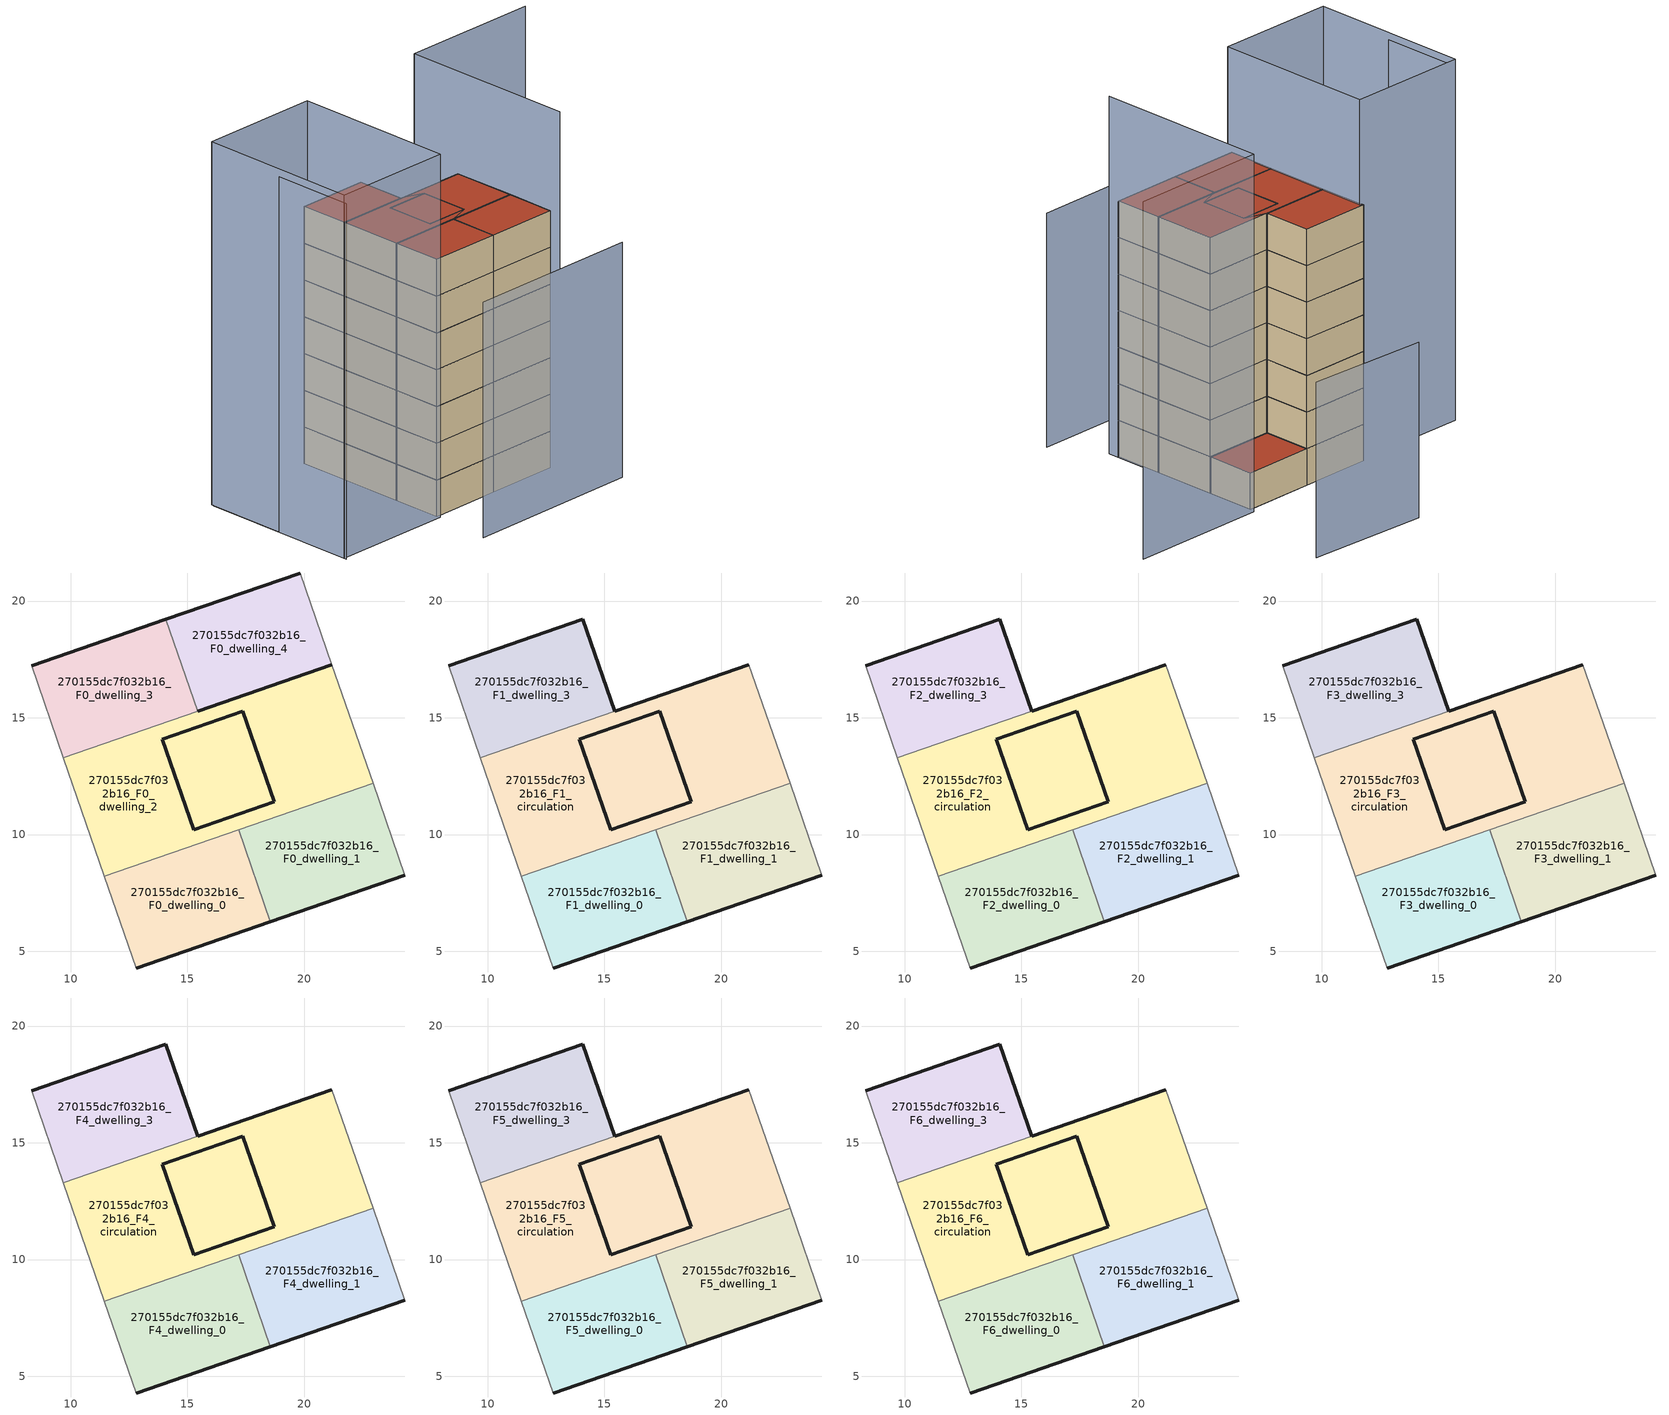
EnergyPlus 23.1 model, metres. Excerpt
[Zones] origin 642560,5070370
270155dc7f032b16_F0_dwelling_0
 floor ground (EU_floor_Construction): 18.56,6.28 17.2,10.2 11.45,8.21 12.81,4.29 z0
 wall outside (EU_wall_Construction): 18.56,6.28 12.81,4.29 z0:3
 wall adiabatic (EU_wall_Construction): 12.81,4.29 11.45,8.21 z0:3
 wall to 270155dc7f032b16_F0_dwelling_1 (EU_wall_Construction): 17.2,10.2 18.56,6.28 z0:3
 wall to 270155dc7f032b16_F0_dwelling_2 (EU_wall_Construction): 11.45,8.21 17.2,10.2 z0:3
270155dc7f032b16_F0_dwelling_1
 floor ground (EU_floor_Construction): 24.31,8.26 22.95,12.19 17.2,10.2 18.56,6.28 z0
 wall outside (EU_wall_Construction): 24.31,8.26 18.56,6.28 z0:3
 wall adiabatic (EU_wall_Construction): 22.95,12.19 24.31,8.26 z0:3
 wall to 270155dc7f032b16_F0_dwelling_2 (EU_wall_Construction): 17.2,10.2 22.95,12.19 z0:3
270155dc7f032b16_F0_dwelling_2
 floor ground (EU_floor_Construction): 22.95,12.19 21.19,17.28 15.44,15.29 17.37,15.28 18.71,11.4 17.2,10.2 z0; 18.71,11.4 17.37,15.28 13.92,14.09 15.26,10.21 z0; 17.2,10.2 18.71,11.4 15.26,10.21 13.92,14.09 17.37,15.28 15.44,15.29 9.69,13.3 11.45,8.21 z0
 wall outside (EU_wall_Construction): 15.44,15.29 21.19,17.28 z0:3
 wall adiabatic (EU_wall_Construction): 21.19,17.28 22.95,12.19 / 11.45,8.21 9.69,13.3 z0:3
 wall to 270155dc7f032b16_F0_dwelling_3 (EU_wall_Construction): 9.69,13.3 15.44,15.29 z0:3
270155dc7f032b16_F0_dwelling_3
 floor ground (EU_floor_Construction): 15.44,15.29 14.08,19.21 8.33,17.22 9.69,13.3 z0
 wall outside (EU_wall_Construction): 8.33,17.22 14.08,19.21 z0:3
 wall adiabatic (EU_wall_Construction): 9.69,13.3 8.33,17.22 z0:3
 wall to 270155dc7f032b16_F0_dwelling_4 (EU_wall_Construction): 14.08,19.21 15.44,15.29 z0:3
270155dc7f032b16_F0_dwelling_4
 floor ground (EU_floor_Construction): 21.19,17.28 19.83,21.2 14.08,19.21 15.44,15.29 z0
 wall outside (EU_wall_Construction): 14.08,19.21 19.83,21.2 / 21.19,17.28 15.44,15.29 z0:3
 wall adiabatic (EU_wall_Construction): 19.83,21.2 21.19,17.28 z0:3
 roof outside (EU_roof_Construction): 19.83,21.2 21.19,17.28 15.44,15.29 14.08,19.21 z3
270155dc7f032b16_F0_circulation
 floor ground (EU_floor_Construction): 22.95,12.19 21.19,17.28 15.44,15.29 17.37,15.28 18.71,11.4 17.2,10.2 z0; 18.71,11.4 17.37,15.28 13.92,14.09 15.26,10.21 z0; 17.2,10.2 18.71,11.4 15.26,10.21 13.92,14.09 17.37,15.28 15.44,15.29 9.69,13.3 11.45,8.21 z0
 wall outside (EU_wall_Construction): 18.71,11.4 15.27,10.21 13.92,14.09 17.37,15.28 18.71,11.4 z0:3
270155dc7f032b16_F1_dwelling_0
 floor to 270155dc7f032b16_F0_dwelling_0 (EU_floor_Construction): 18.56,6.28 17.2,10.2 11.45,8.21 12.8,4.29 z3
 wall outside (EU_wall_Construction): 18.56,6.28 12.81,4.29 z3:6
 wall adiabatic (EU_wall_Construction): 12.81,4.29 11.45,8.21 z3:6
 wall to 270155dc7f032b16_F1_dwelling_1 (EU_wall_Construction): 17.2,10.2 18.56,6.28 z3:6
 wall to 270155dc7f032b16_F1_dwelling_2 (EU_wall_Construction): 11.45,8.21 17.2,10.2 z3:6
270155dc7f032b16_F1_dwelling_1
 floor to 270155dc7f032b16_F0_dwelling_1 (EU_floor_Construction): 24.31,8.26 22.95,12.19 17.2,10.2 18.56,6.28 z3
 wall outside (EU_wall_Construction): 24.31,8.26 18.56,6.28 z3:6
 wall adiabatic (EU_wall_Construction): 22.95,12.19 24.31,8.26 z3:6
 wall to 270155dc7f032b16_F1_dwelling_2 (EU_wall_Construction): 17.2,10.2 22.95,12.19 z3:6
270155dc7f032b16_F1_dwelling_2
 floor outside (EU_floor_Construction): 22.95,12.19 21.19,17.28 15.44,15.29 17.37,15.28 18.71,11.4 17.2,10.2 z3; 17.2,10.2 18.71,11.4 15.26,10.21 13.92,14.09 17.37,15.28 15.44,15.29 9.69,13.3 11.45,8.21 z3; 18.71,11.4 17.37,15.28 13.92,14.09 15.26,10.21 z3
 wall outside (EU_wall_Construction): 15.44,15.29 21.19,17.28 z3:6
 wall adiabatic (EU_wall_Construction): 21.19,17.28 22.95,12.19 / 11.45,8.21 9.69,13.3 z3:6
 wall to 270155dc7f032b16_F1_dwelling_3 (EU_wall_Construction): 9.69,13.3 15.44,15.29 z3:6
270155dc7f032b16_F1_dwelling_3
 floor to 270155dc7f032b16_F0_dwelling_3 (EU_floor_Construction): 15.44,15.29 14.08,19.21 8.33,17.22 9.69,13.3 z3
 wall outside (EU_wall_Construction): 8.33,17.22 14.08,19.21 15.44,15.29 z3:6
 wall adiabatic (EU_wall_Construction): 9.69,13.3 8.33,17.22 z3:6
270155dc7f032b16_F1_circulation
 floor to 270155dc7f032b16_F0_circulation (EU_floor_Construction): 22.95,12.19 21.19,17.28 15.44,15.29 17.37,15.28 18.71,11.4 17.2,10.2 z3; 18.71,11.4 17.37,15.28 13.92,14.09 15.26,10.21 z3; 17.2,10.2 18.71,11.4 15.26,10.21 13.92,14.09 17.37,15.28 15.44,15.29 9.69,13.3 11.45,8.21 z3
 wall outside (EU_wall_Construction): 18.71,11.4 15.27,10.21 13.92,14.09 17.37,15.28 18.71,11.4 z3:6
270155dc7f032b16_F2_dwelling_0
 floor to 270155dc7f032b16_F1_dwelling_0 (EU_floor_Construction): 18.56,6.28 17.2,10.2 11.45,8.21 12.8,4.29 z6
 wall outside (EU_wall_Construction): 18.56,6.28 12.81,4.29 z6:9
 wall adiabatic (EU_wall_Construction): 12.81,4.29 11.45,8.21 z6:9
 wall to 270155dc7f032b16_F2_dwelling_1 (EU_wall_Construction): 17.2,10.2 18.56,6.28 z6:9
 wall to 270155dc7f032b16_F2_dwelling_2 (EU_wall_Construction): 11.45,8.21 17.2,10.2 z6:9
270155dc7f032b16_F2_dwelling_1
 floor to 270155dc7f032b16_F1_dwelling_1 (EU_floor_Construction): 24.31,8.26 22.95,12.19 17.2,10.2 18.56,6.28 z6
 wall outside (EU_wall_Construction): 24.31,8.26 18.56,6.28 z6:9
 wall adiabatic (EU_wall_Construction): 22.95,12.19 24.31,8.26 z6:9
 wall to 270155dc7f032b16_F2_dwelling_2 (EU_wall_Construction): 17.2,10.2 22.95,12.19 z6:9
270155dc7f032b16_F2_dwelling_2
 floor outside (EU_floor_Construction): 22.95,12.19 21.19,17.28 15.44,15.29 17.37,15.28 18.71,11.4 17.2,10.2 z6; 17.2,10.2 18.71,11.4 15.26,10.21 13.92,14.09 17.37,15.28 15.44,15.29 9.69,13.3 11.45,8.21 z6; 18.71,11.4 17.37,15.28 13.92,14.09 15.26,10.21 z6
 wall outside (EU_wall_Construction): 15.44,15.29 21.19,17.28 z6:9
 wall adiabatic (EU_wall_Construction): 21.19,17.28 22.95,12.19 / 11.45,8.21 9.69,13.3 z6:9
 wall to 270155dc7f032b16_F2_dwelling_3 (EU_wall_Construction): 9.69,13.3 15.44,15.29 z6:9
270155dc7f032b16_F2_dwelling_3
 floor to 270155dc7f032b16_F1_dwelling_3 (EU_floor_Construction): 15.44,15.29 14.08,19.21 8.33,17.22 9.69,13.3 z6
 wall outside (EU_wall_Construction): 8.33,17.22 14.08,19.21 15.44,15.29 z6:9
 wall adiabatic (EU_wall_Construction): 9.69,13.3 8.33,17.22 z6:9
270155dc7f032b16_F2_circulation
 floor to 270155dc7f032b16_F1_circulation (EU_floor_Construction): 22.95,12.19 21.19,17.28 15.44,15.29 17.37,15.28 18.71,11.4 17.2,10.2 z6; 18.71,11.4 17.37,15.28 13.92,14.09 15.26,10.21 z6; 17.2,10.2 18.71,11.4 15.26,10.21 13.92,14.09 17.37,15.28 15.44,15.29 9.69,13.3 11.45,8.21 z6
 wall outside (EU_wall_Construction): 18.71,11.4 15.27,10.21 13.92,14.09 17.37,15.28 18.71,11.4 z6:9
270155dc7f032b16_F3_dwelling_0
 floor to 270155dc7f032b16_F2_dwelling_0 (EU_floor_Construction): 18.56,6.28 17.2,10.2 11.45,8.21 12.8,4.29 z9
 wall outside (EU_wall_Construction): 18.56,6.28 12.81,4.29 z9:12
 wall adiabatic (EU_wall_Construction): 12.81,4.29 11.45,8.21 z9:12
 wall to 270155dc7f032b16_F3_dwelling_1 (EU_wall_Construction): 17.2,10.2 18.56,6.28 z9:12
 wall to 270155dc7f032b16_F3_dwelling_2 (EU_wall_Construction): 11.45,8.21 17.2,10.2 z9:12
270155dc7f032b16_F3_dwelling_1
 floor to 270155dc7f032b16_F2_dwelling_1 (EU_floor_Construction): 24.31,8.26 22.95,12.19 17.2,10.2 18.56,6.28 z9
 wall outside (EU_wall_Construction): 24.31,8.26 18.56,6.28 z9:12
 wall adiabatic (EU_wall_Construction): 22.95,12.19 24.31,8.26 z9:12
 wall to 270155dc7f032b16_F3_dwelling_2 (EU_wall_Construction): 17.2,10.2 22.95,12.19 z9:12
270155dc7f032b16_F3_dwelling_2
 floor outside (EU_floor_Construction): 22.95,12.19 21.19,17.28 15.44,15.29 17.37,15.28 18.71,11.4 17.2,10.2 z9; 17.2,10.2 18.71,11.4 15.26,10.21 13.92,14.09 17.37,15.28 15.44,15.29 9.69,13.3 11.45,8.21 z9; 18.71,11.4 17.37,15.28 13.92,14.09 15.26,10.21 z9
 wall outside (EU_wall_Construction): 15.44,15.29 21.19,17.28 z9:12
 wall adiabatic (EU_wall_Construction): 21.19,17.28 22.95,12.19 / 11.45,8.21 9.69,13.3 z9:12
 wall to 270155dc7f032b16_F3_dwelling_3 (EU_wall_Construction): 9.69,13.3 15.44,15.29 z9:12
270155dc7f032b16_F3_dwelling_3
 floor to 270155dc7f032b16_F2_dwelling_3 (EU_floor_Construction): 15.44,15.29 14.08,19.21 8.33,17.22 9.69,13.3 z9
 wall outside (EU_wall_Construction): 8.33,17.22 14.08,19.21 15.44,15.29 z9:12
 wall adiabatic (EU_wall_Construction): 9.69,13.3 8.33,17.22 z9:12
270155dc7f032b16_F3_circulation
 floor to 270155dc7f032b16_F2_circulation (EU_floor_Construction): 22.95,12.19 21.19,17.28 15.44,15.29 17.37,15.28 18.71,11.4 17.2,10.2 z9; 18.71,11.4 17.37,15.28 13.92,14.09 15.26,10.21 z9; 17.2,10.2 18.71,11.4 15.26,10.21 13.92,14.09 17.37,15.28 15.44,15.29 9.69,13.3 11.45,8.21 z9
 wall outside (EU_wall_Construction): 18.71,11.4 15.27,10.21 13.92,14.09 17.37,15.28 18.71,11.4 z9:12
270155dc7f032b16_F4_dwelling_0
 floor to 270155dc7f032b16_F3_dwelling_0 (EU_floor_Construction): 18.56,6.28 17.2,10.2 11.45,8.21 12.8,4.29 z12
 wall outside (EU_wall_Construction): 18.56,6.28 12.81,4.29 z12:15
 wall adiabatic (EU_wall_Construction): 12.81,4.29 11.45,8.21 z12:15
 wall to 270155dc7f032b16_F4_dwelling_1 (EU_wall_Construction): 17.2,10.2 18.56,6.28 z12:15
 wall to 270155dc7f032b16_F4_dwelling_2 (EU_wall_Construction): 11.45,8.21 17.2,10.2 z12:15
270155dc7f032b16_F4_dwelling_1
 floor to 270155dc7f032b16_F3_dwelling_1 (EU_floor_Construction): 24.31,8.26 22.95,12.19 17.2,10.2 18.56,6.28 z12
 wall outside (EU_wall_Construction): 24.31,8.26 18.56,6.28 z12:15
 wall adiabatic (EU_wall_Construction): 22.95,12.19 24.31,8.26 z12:15
 wall to 270155dc7f032b16_F4_dwelling_2 (EU_wall_Construction): 17.2,10.2 22.95,12.19 z12:15
270155dc7f032b16_F4_dwelling_2
 floor outside (EU_floor_Construction): 22.95,12.19 21.19,17.28 15.44,15.29 17.37,15.28 18.71,11.4 17.2,10.2 z12; 17.2,10.2 18.71,11.4 15.26,10.21 13.92,14.09 17.37,15.28 15.44,15.29 9.69,13.3 11.45,8.21 z12; 18.71,11.4 17.37,15.28 13.92,14.09 15.26,10.21 z12
 wall outside (EU_wall_Construction): 15.44,15.29 21.19,17.28 z12:15
 wall adiabatic (EU_wall_Construction): 21.19,17.28 22.95,12.19 / 11.45,8.21 9.69,13.3 z12:15
 wall to 270155dc7f032b16_F4_dwelling_3 (EU_wall_Construction): 9.69,13.3 15.44,15.29 z12:15
270155dc7f032b16_F4_dwelling_3
 floor to 270155dc7f032b16_F3_dwelling_3 (EU_floor_Construction): 15.44,15.29 14.08,19.21 8.33,17.22 9.69,13.3 z12
 wall outside (EU_wall_Construction): 8.33,17.22 14.08,19.21 15.44,15.29 z12:15
 wall adiabatic (EU_wall_Construction): 9.69,13.3 8.33,17.22 z12:15
270155dc7f032b16_F4_circulation
 floor to 270155dc7f032b16_F3_circulation (EU_floor_Construction): 22.95,12.19 21.19,17.28 15.44,15.29 17.37,15.28 18.71,11.4 17.2,10.2 z12; 18.71,11.4 17.37,15.28 13.92,14.09 15.26,10.21 z12; 17.2,10.2 18.71,11.4 15.26,10.21 13.92,14.09 17.37,15.28 15.44,15.29 9.69,13.3 11.45,8.21 z12
 wall outside (EU_wall_Construction): 18.71,11.4 15.27,10.21 13.92,14.09 17.37,15.28 18.71,11.4 z12:15
270155dc7f032b16_F5_dwelling_0
 floor to 270155dc7f032b16_F4_dwelling_0 (EU_floor_Construction): 18.56,6.28 17.2,10.2 11.45,8.21 12.8,4.29 z15
 wall outside (EU_wall_Construction): 18.56,6.28 12.81,4.29 z15:18
 wall adiabatic (EU_wall_Construction): 12.81,4.29 11.45,8.21 z15:18
 wall to 270155dc7f032b16_F5_dwelling_1 (EU_wall_Construction): 17.2,10.2 18.56,6.28 z15:18
 wall to 270155dc7f032b16_F5_dwelling_2 (EU_wall_Construction): 11.45,8.21 17.2,10.2 z15:18
270155dc7f032b16_F5_dwelling_1
 floor to 270155dc7f032b16_F4_dwelling_1 (EU_floor_Construction): 24.31,8.26 22.95,12.19 17.2,10.2 18.56,6.28 z15
 wall outside (EU_wall_Construction): 24.31,8.26 18.56,6.28 z15:18
 wall adiabatic (EU_wall_Construction): 22.95,12.19 24.31,8.26 z15:18
 wall to 270155dc7f032b16_F5_dwelling_2 (EU_wall_Construction): 17.2,10.2 22.95,12.19 z15:18
270155dc7f032b16_F5_dwelling_2
 floor outside (EU_floor_Construction): 22.95,12.19 21.19,17.28 15.44,15.29 17.37,15.28 18.71,11.4 17.2,10.2 z15; 17.2,10.2 18.71,11.4 15.26,10.21 13.92,14.09 17.37,15.28 15.44,15.29 9.69,13.3 11.45,8.21 z15; 18.71,11.4 17.37,15.28 13.92,14.09 15.26,10.21 z15
 wall outside (EU_wall_Construction): 15.44,15.29 21.19,17.28 z15:18
 wall adiabatic (EU_wall_Construction): 21.19,17.28 22.95,12.19 / 11.45,8.21 9.69,13.3 z15:18
 wall to 270155dc7f032b16_F5_dwelling_3 (EU_wall_Construction): 9.69,13.3 15.44,15.29 z15:18
270155dc7f032b16_F5_dwelling_3
 floor to 270155dc7f032b16_F4_dwelling_3 (EU_floor_Construction): 15.44,15.29 14.08,19.21 8.33,17.22 9.69,13.3 z15
 wall outside (EU_wall_Construction): 8.33,17.22 14.08,19.21 15.44,15.29 z15:18
 wall adiabatic (EU_wall_Construction): 9.69,13.3 8.33,17.22 z15:18
270155dc7f032b16_F5_circulation
 floor to 270155dc7f032b16_F4_circulation (EU_floor_Construction): 22.95,12.19 21.19,17.28 15.44,15.29 17.37,15.28 18.71,11.4 17.2,10.2 z15; 18.71,11.4 17.37,15.28 13.92,14.09 15.26,10.21 z15; 17.2,10.2 18.71,11.4 15.26,10.21 13.92,14.09 17.37,15.28 15.44,15.29 9.69,13.3 11.45,8.21 z15
 wall outside (EU_wall_Construction): 18.71,11.4 15.27,10.21 13.92,14.09 17.37,15.28 18.71,11.4 z15:18
270155dc7f032b16_F6_dwelling_0
 floor to 270155dc7f032b16_F5_dwelling_0 (EU_floor_Construction): 18.56,6.28 17.2,10.2 11.45,8.21 12.8,4.29 z18
 wall outside (EU_wall_Construction): 18.56,6.28 12.81,4.29 z18:21
 wall adiabatic (EU_wall_Construction): 12.81,4.29 11.45,8.21 z18:21
 wall to 270155dc7f032b16_F6_dwelling_1 (EU_wall_Construction): 17.2,10.2 18.56,6.28 z18:21
 wall to 270155dc7f032b16_F6_dwelling_2 (EU_wall_Construction): 11.45,8.21 17.2,10.2 z18:21
 roof outside (EU_roof_Construction): 17.2,10.2 18.56,6.28 12.81,4.29 11.45,8.21 z21
270155dc7f032b16_F6_dwelling_1
 floor to 270155dc7f032b16_F5_dwelling_1 (EU_floor_Construction): 24.31,8.26 22.95,12.19 17.2,10.2 18.56,6.28 z18
 wall outside (EU_wall_Construction): 24.31,8.26 18.56,6.28 z18:21
 wall adiabatic (EU_wall_Construction): 22.95,12.19 24.31,8.26 z18:21
 wall to 270155dc7f032b16_F6_dwelling_2 (EU_wall_Construction): 17.2,10.2 22.95,12.19 z18:21
 roof outside (EU_roof_Construction): 22.95,12.19 24.31,8.26 18.56,6.28 17.2,10.2 z21
270155dc7f032b16_F6_dwelling_2
 floor outside (EU_floor_Construction): 22.95,12.19 21.19,17.28 15.44,15.29 17.37,15.28 18.71,11.4 17.2,10.2 z18; 17.2,10.2 18.71,11.4 15.26,10.21 13.92,14.09 17.37,15.28 15.44,15.29 9.69,13.3 11.45,8.21 z18; 18.71,11.4 17.37,15.28 13.92,14.09 15.26,10.21 z18
 wall outside (EU_wall_Construction): 15.44,15.29 21.19,17.28 z18:21
 wall adiabatic (EU_wall_Construction): 21.19,17.28 22.95,12.19 / 11.45,8.21 9.69,13.3 z18:21
 wall to 270155dc7f032b16_F6_dwelling_3 (EU_wall_Construction): 9.69,13.3 15.44,15.29 z18:21
 roof outside (EU_roof_Construction): 17.37,15.28 18.71,11.4 15.26,10.21 13.92,14.09 z21; 17.37,15.28 13.92,14.09 15.26,10.21 18.71,11.4 17.2,10.2 11.45,8.21 9.69,13.3 15.44,15.29 z21; 21.19,17.28 22.95,12.19 17.2,10.2 18.71,11.4 17.37,15.28 15.44,15.29 z21
270155dc7f032b16_F6_dwelling_3
 floor to 270155dc7f032b16_F5_dwelling_3 (EU_floor_Construction): 15.44,15.29 14.08,19.21 8.33,17.22 9.69,13.3 z18
 wall outside (EU_wall_Construction): 8.33,17.22 14.08,19.21 15.44,15.29 z18:21
 wall adiabatic (EU_wall_Construction): 9.69,13.3 8.33,17.22 z18:21
 roof outside (EU_roof_Construction): 14.08,19.21 15.44,15.29 9.69,13.3 8.33,17.22 z21
270155dc7f032b16_F6_circulation
 floor to 270155dc7f032b16_F5_circulation (EU_floor_Construction): 22.95,12.19 21.19,17.28 15.44,15.29 17.37,15.28 18.71,11.4 17.2,10.2 z18; 18.71,11.4 17.37,15.28 13.92,14.09 15.26,10.21 z18; 17.2,10.2 18.71,11.4 15.26,10.21 13.92,14.09 17.37,15.28 15.44,15.29 9.69,13.3 11.45,8.21 z18
 wall outside (EU_wall_Construction): 18.71,11.4 15.27,10.21 13.92,14.09 17.37,15.28 18.71,11.4 z18:21
 roof outside (EU_roof_Construction): 17.37,15.28 18.71,11.4 15.26,10.21 13.92,14.09 z21; 17.37,15.28 13.92,14.09 15.26,10.21 18.71,11.4 17.2,10.2 11.45,8.21 9.69,13.3 15.44,15.29 z21; 21.19,17.28 22.95,12.19 17.2,10.2 18.71,11.4 17.37,15.28 15.44,15.29 z21
shading: 14.22,-0.57 28.31,4.33 z0:19.2; -1.04,13.6 3.42,0.61 z0:29; 3.36,0.79 -1.11,13.78 / -1.11,13.78 8.56,17.1 / 8.56,17.1 13.02,4.11 / 13.02,4.11 3.36,0.79 z0:29.6; 24.66,7.47 19.76,21.62 / 19.76,21.62 30.98,25.5 z0:29.3; 19.39,31.19 9.27,28.21 z0:14.4
[Building]
EU S2 Campaign: North Axis=0; Terrain=City; Solar Distribution=FullExterior
[Site:Location]
Lyon-Bron: Latitude=45.75; Longitude=5; Time Zone=1; Elevation=198
[SizingPeriod:WeatherFileDays]
AnnualSizingPeriod: Begin Month=1; Begin Day of Month=1; End Month=12; End Day of Month=31; Day of Week for Start Day=Monday; Use Weather File Daylight Saving Period=No; Use Weather File Rain and Snow Indicators=No
[MATERIAL]
EU_InternalMass_Material: Roughness=MediumRough; Thickness=0.1; Conductivity=1; Density=1800; Specific Heat=900; Thermal Absorptance=0.9; Solar Absorptance=0.7; Visible Absorptance=0.7
[MATERIAL:NOMASS] Roughness=MediumRough; Thermal Absorptance=0.9; Solar Absorptance=0.7; Visible Absorptance=0.7
Name | Thermal Resistance
EU_wall_NoMass | 0.776494
EU_roof_NoMass | 0.486893
EU_floor_NoMass | 0.421597
[CONSTRUCTION]
EU_wall_Construction: EU_wall_NoMass
EU_roof_Construction: EU_roof_NoMass
EU_floor_Construction: EU_floor_NoMass
EU_InternalMass_Construction: EU_InternalMass_Material
[ZONE] Type=1; Multiplier=1; Ceiling Height=autocalculate; Floor Area=autocalculate; Part of Total Floor Area=Yes
Name | Volume
270155dc7f032b16_F0_dwelling_0 | 75.791
270155dc7f032b16_F1_dwelling_0; 270155dc7f032b16_F2_dwelling_0; 270155dc7f032b16_F3_dwelling_0; 270155dc7f032b16_F4_dwelling_0; 270155dc7f032b16_F5_dwelling_0; 270155dc7f032b16_F6_dwelling_0; 270155dc7f032b16_F0_dwelling_3; 270155dc7f032b16_F1_dwelling_3; 270155dc7f032b16_F2_dwelling_3; 270155dc7f032b16_F3_dwelling_3; 270155dc7f032b16_F4_dwelling_3; 270155dc7f032b16_F5_dwelling_3; 270155dc7f032b16_F6_dwelling_3 | 75.7917
270155dc7f032b16_F0_dwelling_1; 270155dc7f032b16_F1_dwelling_1; 270155dc7f032b16_F2_dwelling_1; 270155dc7f032b16_F3_dwelling_1; 270155dc7f032b16_F4_dwelling_1; 270155dc7f032b16_F5_dwelling_1; 270155dc7f032b16_F6_dwelling_1 | 75.7947
270155dc7f032b16_F0_dwelling_2; 270155dc7f032b16_F0_circulation; 270155dc7f032b16_F1_circulation; 270155dc7f032b16_F2_circulation; 270155dc7f032b16_F3_circulation; 270155dc7f032b16_F4_circulation; 270155dc7f032b16_F5_circulation; 270155dc7f032b16_F6_circulation | 196.544
270155dc7f032b16_F1_dwelling_2; 270155dc7f032b16_F2_dwelling_2; 270155dc7f032b16_F3_dwelling_2; 270155dc7f032b16_F4_dwelling_2; 270155dc7f032b16_F5_dwelling_2; 270155dc7f032b16_F6_dwelling_2 | 196.545
270155dc7f032b16_F0_dwelling_4 | 75.7756
[INTERNALMASS] Construction=EU_InternalMass_Construction
Name | Zone or ZoneList | Surface Area
270155dc7f032b16_F0_dwelling_0_EU_InternalMass | 270155dc7f032b16_F0_dwelling_0 | 25.2627
270155dc7f032b16_F0_dwelling_1_EU_InternalMass | 270155dc7f032b16_F0_dwelling_1 | 25.2627
270155dc7f032b16_F0_dwelling_2_EU_InternalMass | 270155dc7f032b16_F0_dwelling_2 | 50.5254
270155dc7f032b16_F0_dwelling_3_EU_InternalMass | 270155dc7f032b16_F0_dwelling_3 | 25.2627
270155dc7f032b16_F0_dwelling_4_EU_InternalMass | 270155dc7f032b16_F0_dwelling_4 | 25.2627
270155dc7f032b16_F1_dwelling_0_EU_InternalMass | 270155dc7f032b16_F1_dwelling_0 | 37.8941
270155dc7f032b16_F1_dwelling_1_EU_InternalMass | 270155dc7f032b16_F1_dwelling_1 | 37.8941
270155dc7f032b16_F1_dwelling_2_EU_InternalMass | 270155dc7f032b16_F1_dwelling_2 | 37.8941
270155dc7f032b16_F1_dwelling_3_EU_InternalMass | 270155dc7f032b16_F1_dwelling_3 | 37.8941
270155dc7f032b16_F2_dwelling_0_EU_InternalMass | 270155dc7f032b16_F2_dwelling_0 | 37.8941
270155dc7f032b16_F2_dwelling_1_EU_InternalMass | 270155dc7f032b16_F2_dwelling_1 | 37.8941
270155dc7f032b16_F2_dwelling_2_EU_InternalMass | 270155dc7f032b16_F2_dwelling_2 | 37.8941
270155dc7f032b16_F2_dwelling_3_EU_InternalMass | 270155dc7f032b16_F2_dwelling_3 | 37.8941
270155dc7f032b16_F3_dwelling_0_EU_InternalMass | 270155dc7f032b16_F3_dwelling_0 | 37.8941
270155dc7f032b16_F3_dwelling_1_EU_InternalMass | 270155dc7f032b16_F3_dwelling_1 | 37.8941
270155dc7f032b16_F3_dwelling_2_EU_InternalMass | 270155dc7f032b16_F3_dwelling_2 | 37.8941
270155dc7f032b16_F3_dwelling_3_EU_InternalMass | 270155dc7f032b16_F3_dwelling_3 | 37.8941
270155dc7f032b16_F4_dwelling_0_EU_InternalMass | 270155dc7f032b16_F4_dwelling_0 | 37.8941
270155dc7f032b16_F4_dwelling_1_EU_InternalMass | 270155dc7f032b16_F4_dwelling_1 | 37.8941
270155dc7f032b16_F4_dwelling_2_EU_InternalMass | 270155dc7f032b16_F4_dwelling_2 | 37.8941
270155dc7f032b16_F4_dwelling_3_EU_InternalMass | 270155dc7f032b16_F4_dwelling_3 | 37.8941
270155dc7f032b16_F5_dwelling_0_EU_InternalMass | 270155dc7f032b16_F5_dwelling_0 | 37.8941
270155dc7f032b16_F5_dwelling_1_EU_InternalMass | 270155dc7f032b16_F5_dwelling_1 | 37.8941
270155dc7f032b16_F5_dwelling_2_EU_InternalMass | 270155dc7f032b16_F5_dwelling_2 | 37.8941
270155dc7f032b16_F5_dwelling_3_EU_InternalMass | 270155dc7f032b16_F5_dwelling_3 | 37.8941
270155dc7f032b16_F6_dwelling_0_EU_InternalMass | 270155dc7f032b16_F6_dwelling_0 | 37.8941
270155dc7f032b16_F6_dwelling_1_EU_InternalMass | 270155dc7f032b16_F6_dwelling_1 | 37.8941
270155dc7f032b16_F6_dwelling_2_EU_InternalMass | 270155dc7f032b16_F6_dwelling_2 | 37.8941
270155dc7f032b16_F6_dwelling_3_EU_InternalMass | 270155dc7f032b16_F6_dwelling_3 | 37.8941
[OTHEREQUIPMENT] Fuel Type=Electricity; Design Level Calculation Method=Watts/Area; Power per Zone Floor Area=1; Fraction Latent=0; Fraction Radiant=0; Fraction Lost=0; Carbon Dioxide Generation Rate=0; EndUse Subcategory=EU_Step8_InternalGains
Name | Zone or ZoneList or Space or SpaceList | Schedule
EU_Step8_InternalGain_270155dc7f032b16_F0_dwelling_0_f000 | 270155dc7f032b16_F0_dwelling_0 | EU_Step8_GainSchedule_270155dc7f032b16_F0_dwelling_0_f000
EU_Step8_InternalGain_270155dc7f032b16_F0_dwelling_1_f000 | 270155dc7f032b16_F0_dwelling_1 | EU_Step8_GainSchedule_270155dc7f032b16_F0_dwelling_1_f000
EU_Step8_InternalGain_270155dc7f032b16_F0_dwelling_2_f000 | 270155dc7f032b16_F0_dwelling_2 | EU_Step8_GainSchedule_270155dc7f032b16_F0_dwelling_2_f000
EU_Step8_InternalGain_270155dc7f032b16_F0_dwelling_3_f000 | 270155dc7f032b16_F0_dwelling_3 | EU_Step8_GainSchedule_270155dc7f032b16_F0_dwelling_3_f000
EU_Step8_InternalGain_270155dc7f032b16_F0_dwelling_4_f000 | 270155dc7f032b16_F0_dwelling_4 | EU_Step8_GainSchedule_270155dc7f032b16_F0_dwelling_4_f000
EU_Step8_InternalGain_270155dc7f032b16_F1_dwelling_0_f000 | 270155dc7f032b16_F1_dwelling_0 | EU_Step8_GainSchedule_270155dc7f032b16_F1_dwelling_0_f000
EU_Step8_InternalGain_270155dc7f032b16_F1_dwelling_1_f000 | 270155dc7f032b16_F1_dwelling_1 | EU_Step8_GainSchedule_270155dc7f032b16_F1_dwelling_1_f000
EU_Step8_InternalGain_270155dc7f032b16_F1_dwelling_2_f000 | 270155dc7f032b16_F1_dwelling_2 | EU_Step8_GainSchedule_270155dc7f032b16_F1_dwelling_2_f000
EU_Step8_InternalGain_270155dc7f032b16_F1_dwelling_3_f000 | 270155dc7f032b16_F1_dwelling_3 | EU_Step8_GainSchedule_270155dc7f032b16_F1_dwelling_3_f000
EU_Step8_InternalGain_270155dc7f032b16_F2_dwelling_0_f000 | 270155dc7f032b16_F2_dwelling_0 | EU_Step8_GainSchedule_270155dc7f032b16_F2_dwelling_0_f000
EU_Step8_InternalGain_270155dc7f032b16_F2_dwelling_1_f000 | 270155dc7f032b16_F2_dwelling_1 | EU_Step8_GainSchedule_270155dc7f032b16_F2_dwelling_1_f000
EU_Step8_InternalGain_270155dc7f032b16_F2_dwelling_2_f000 | 270155dc7f032b16_F2_dwelling_2 | EU_Step8_GainSchedule_270155dc7f032b16_F2_dwelling_2_f000
EU_Step8_InternalGain_270155dc7f032b16_F2_dwelling_3_f000 | 270155dc7f032b16_F2_dwelling_3 | EU_Step8_GainSchedule_270155dc7f032b16_F2_dwelling_3_f000
EU_Step8_InternalGain_270155dc7f032b16_F3_dwelling_0_f000 | 270155dc7f032b16_F3_dwelling_0 | EU_Step8_GainSchedule_270155dc7f032b16_F3_dwelling_0_f000
EU_Step8_InternalGain_270155dc7f032b16_F3_dwelling_1_f000 | 270155dc7f032b16_F3_dwelling_1 | EU_Step8_GainSchedule_270155dc7f032b16_F3_dwelling_1_f000
EU_Step8_InternalGain_270155dc7f032b16_F3_dwelling_2_f000 | 270155dc7f032b16_F3_dwelling_2 | EU_Step8_GainSchedule_270155dc7f032b16_F3_dwelling_2_f000
EU_Step8_InternalGain_270155dc7f032b16_F3_dwelling_3_f000 | 270155dc7f032b16_F3_dwelling_3 | EU_Step8_GainSchedule_270155dc7f032b16_F3_dwelling_3_f000
EU_Step8_InternalGain_270155dc7f032b16_F4_dwelling_0_f000 | 270155dc7f032b16_F4_dwelling_0 | EU_Step8_GainSchedule_270155dc7f032b16_F4_dwelling_0_f000
EU_Step8_InternalGain_270155dc7f032b16_F4_dwelling_1_f000 | 270155dc7f032b16_F4_dwelling_1 | EU_Step8_GainSchedule_270155dc7f032b16_F4_dwelling_1_f000
EU_Step8_InternalGain_270155dc7f032b16_F4_dwelling_2_f000 | 270155dc7f032b16_F4_dwelling_2 | EU_Step8_GainSchedule_270155dc7f032b16_F4_dwelling_2_f000
EU_Step8_InternalGain_270155dc7f032b16_F4_dwelling_3_f000 | 270155dc7f032b16_F4_dwelling_3 | EU_Step8_GainSchedule_270155dc7f032b16_F4_dwelling_3_f000
EU_Step8_InternalGain_270155dc7f032b16_F5_dwelling_0_f000 | 270155dc7f032b16_F5_dwelling_0 | EU_Step8_GainSchedule_270155dc7f032b16_F5_dwelling_0_f000
EU_Step8_InternalGain_270155dc7f032b16_F5_dwelling_1_f000 | 270155dc7f032b16_F5_dwelling_1 | EU_Step8_GainSchedule_270155dc7f032b16_F5_dwelling_1_f000
EU_Step8_InternalGain_270155dc7f032b16_F5_dwelling_2_f000 | 270155dc7f032b16_F5_dwelling_2 | EU_Step8_GainSchedule_270155dc7f032b16_F5_dwelling_2_f000
EU_Step8_InternalGain_270155dc7f032b16_F5_dwelling_3_f000 | 270155dc7f032b16_F5_dwelling_3 | EU_Step8_GainSchedule_270155dc7f032b16_F5_dwelling_3_f000
EU_Step8_InternalGain_270155dc7f032b16_F6_dwelling_0_f000 | 270155dc7f032b16_F6_dwelling_0 | EU_Step8_GainSchedule_270155dc7f032b16_F6_dwelling_0_f000
EU_Step8_InternalGain_270155dc7f032b16_F6_dwelling_1_f000 | 270155dc7f032b16_F6_dwelling_1 | EU_Step8_GainSchedule_270155dc7f032b16_F6_dwelling_1_f000
EU_Step8_InternalGain_270155dc7f032b16_F6_dwelling_2_f000 | 270155dc7f032b16_F6_dwelling_2 | EU_Step8_GainSchedule_270155dc7f032b16_F6_dwelling_2_f000
EU_Step8_InternalGain_270155dc7f032b16_F6_dwelling_3_f000 | 270155dc7f032b16_F6_dwelling_3 | EU_Step8_GainSchedule_270155dc7f032b16_F6_dwelling_3_f000
[ZONEINFILTRATION:DESIGNFLOWRATE] Schedule=EU_AlwaysOn; Design Flow Rate Calculation Method=Flow/Area; Flow Rate per Floor Area=0.0005; Constant Term Coefficient=1; Temperature Term Coefficient=0; Velocity Term Coefficient=0; Velocity Squared Term Coefficient=0
Name | Zone or ZoneList or Space or SpaceList
EU_Circulation_Infiltration_270155dc7f032b16_F0_circulation | 270155dc7f032b16_F0_circulation
EU_Circulation_Infiltration_270155dc7f032b16_F1_circulation | 270155dc7f032b16_F1_circulation
EU_Circulation_Infiltration_270155dc7f032b16_F2_circulation | 270155dc7f032b16_F2_circulation
EU_Circulation_Infiltration_270155dc7f032b16_F3_circulation | 270155dc7f032b16_F3_circulation
EU_Circulation_Infiltration_270155dc7f032b16_F4_circulation | 270155dc7f032b16_F4_circulation
EU_Circulation_Infiltration_270155dc7f032b16_F5_circulation | 270155dc7f032b16_F5_circulation
EU_Circulation_Infiltration_270155dc7f032b16_F6_circulation | 270155dc7f032b16_F6_circulation
[ZONEVENTILATION:DESIGNFLOWRATE] Schedule=EU_AlwaysOn; Design Flow Rate Calculation Method=AirChanges/Hour; Air Changes per Hour=0.693814; Ventilation Type=Natural; Fan Pressure Rise=0; Fan Total Efficiency=1; Constant Term Coefficient=1; Temperature Term Coefficient=0; Velocity Term Coefficient=0; Velocity Squared Term Coefficient=0; Minimum Indoor Temperature=-100; Maximum Indoor Temperature=100; Delta Temperature=-100; Minimum Outdoor Temperature=-100; Maximum Outdoor Temperature=100; Maximum Wind Speed=40
Name | Zone or ZoneList or Space or SpaceList
EU_ConstantAir_270155dc7f032b16_F0_dwelling_0 | 270155dc7f032b16_F0_dwelling_0
EU_ConstantAir_270155dc7f032b16_F0_dwelling_1 | 270155dc7f032b16_F0_dwelling_1
EU_ConstantAir_270155dc7f032b16_F0_dwelling_2 | 270155dc7f032b16_F0_dwelling_2
EU_ConstantAir_270155dc7f032b16_F0_dwelling_3 | 270155dc7f032b16_F0_dwelling_3
EU_ConstantAir_270155dc7f032b16_F0_dwelling_4 | 270155dc7f032b16_F0_dwelling_4
EU_ConstantAir_270155dc7f032b16_F1_dwelling_0 | 270155dc7f032b16_F1_dwelling_0
EU_ConstantAir_270155dc7f032b16_F1_dwelling_1 | 270155dc7f032b16_F1_dwelling_1
EU_ConstantAir_270155dc7f032b16_F1_dwelling_2 | 270155dc7f032b16_F1_dwelling_2
EU_ConstantAir_270155dc7f032b16_F1_dwelling_3 | 270155dc7f032b16_F1_dwelling_3
EU_ConstantAir_270155dc7f032b16_F2_dwelling_0 | 270155dc7f032b16_F2_dwelling_0
EU_ConstantAir_270155dc7f032b16_F2_dwelling_1 | 270155dc7f032b16_F2_dwelling_1
EU_ConstantAir_270155dc7f032b16_F2_dwelling_2 | 270155dc7f032b16_F2_dwelling_2
EU_ConstantAir_270155dc7f032b16_F2_dwelling_3 | 270155dc7f032b16_F2_dwelling_3
EU_ConstantAir_270155dc7f032b16_F3_dwelling_0 | 270155dc7f032b16_F3_dwelling_0
EU_ConstantAir_270155dc7f032b16_F3_dwelling_1 | 270155dc7f032b16_F3_dwelling_1
EU_ConstantAir_270155dc7f032b16_F3_dwelling_2 | 270155dc7f032b16_F3_dwelling_2
EU_ConstantAir_270155dc7f032b16_F3_dwelling_3 | 270155dc7f032b16_F3_dwelling_3
EU_ConstantAir_270155dc7f032b16_F4_dwelling_0 | 270155dc7f032b16_F4_dwelling_0
EU_ConstantAir_270155dc7f032b16_F4_dwelling_1 | 270155dc7f032b16_F4_dwelling_1
EU_ConstantAir_270155dc7f032b16_F4_dwelling_2 | 270155dc7f032b16_F4_dwelling_2
EU_ConstantAir_270155dc7f032b16_F4_dwelling_3 | 270155dc7f032b16_F4_dwelling_3
EU_ConstantAir_270155dc7f032b16_F5_dwelling_0 | 270155dc7f032b16_F5_dwelling_0
EU_ConstantAir_270155dc7f032b16_F5_dwelling_1 | 270155dc7f032b16_F5_dwelling_1
EU_ConstantAir_270155dc7f032b16_F5_dwelling_2 | 270155dc7f032b16_F5_dwelling_2
EU_ConstantAir_270155dc7f032b16_F5_dwelling_3 | 270155dc7f032b16_F5_dwelling_3
EU_ConstantAir_270155dc7f032b16_F6_dwelling_0 | 270155dc7f032b16_F6_dwelling_0
EU_ConstantAir_270155dc7f032b16_F6_dwelling_1 | 270155dc7f032b16_F6_dwelling_1
EU_ConstantAir_270155dc7f032b16_F6_dwelling_2 | 270155dc7f032b16_F6_dwelling_2
EU_ConstantAir_270155dc7f032b16_F6_dwelling_3 | 270155dc7f032b16_F6_dwelling_3
[HVACTEMPLATE:THERMOSTAT] Constant Heating Setpoint=20; Constant Cooling Setpoint=50
EU_HeatOnly_270155dc7f032b16_F0_dwelling_0; EU_HeatOnly_270155dc7f032b16_F0_dwelling_1; EU_HeatOnly_270155dc7f032b16_F0_dwelling_2; EU_HeatOnly_270155dc7f032b16_F0_dwelling_3; EU_HeatOnly_270155dc7f032b16_F0_dwelling_4; EU_HeatOnly_270155dc7f032b16_F1_dwelling_0; EU_HeatOnly_270155dc7f032b16_F1_dwelling_1; EU_HeatOnly_270155dc7f032b16_F1_dwelling_2; EU_HeatOnly_270155dc7f032b16_F1_dwelling_3; EU_HeatOnly_270155dc7f032b16_F2_dwelling_0; EU_HeatOnly_270155dc7f032b16_F2_dwelling_1; EU_HeatOnly_270155dc7f032b16_F2_dwelling_2; EU_HeatOnly_270155dc7f032b16_F2_dwelling_3; EU_HeatOnly_270155dc7f032b16_F3_dwelling_0; EU_HeatOnly_270155dc7f032b16_F3_dwelling_1; EU_HeatOnly_270155dc7f032b16_F3_dwelling_2; EU_HeatOnly_270155dc7f032b16_F3_dwelling_3; EU_HeatOnly_270155dc7f032b16_F4_dwelling_0; EU_HeatOnly_270155dc7f032b16_F4_dwelling_1; EU_HeatOnly_270155dc7f032b16_F4_dwelling_2; EU_HeatOnly_270155dc7f032b16_F4_dwelling_3; EU_HeatOnly_270155dc7f032b16_F5_dwelling_0; EU_HeatOnly_270155dc7f032b16_F5_dwelling_1; EU_HeatOnly_270155dc7f032b16_F5_dwelling_2; EU_HeatOnly_270155dc7f032b16_F5_dwelling_3; EU_HeatOnly_270155dc7f032b16_F6_dwelling_0; EU_HeatOnly_270155dc7f032b16_F6_dwelling_1; EU_HeatOnly_270155dc7f032b16_F6_dwelling_2; EU_HeatOnly_270155dc7f032b16_F6_dwelling_3
[HVACTEMPLATE:ZONE:IDEALLOADSAIRSYSTEM] System Availability Schedule=EU_AlwaysOn; Maximum Heating Supply Air Temperature=50; Minimum Cooling Supply Air Temperature=13; Maximum Heating Supply Air Humidity Ratio=0.0156; Minimum Cooling Supply Air Humidity Ratio=0.0077; Heating Limit=NoLimit; Cooling Limit=NoLimit; Heating Availability Schedule=EU_AlwaysOn; Cooling Availability Schedule=EU_CoolingOff; Dehumidification Control Type=ConstantSensibleHeatRatio; Cooling Sensible Heat Ratio=0.7; Dehumidification Setpoint=60; Humidification Control Type=None; Humidification Setpoint=30; Outdoor Air Method=None; Outdoor Air Flow Rate per Person=0.00944; Outdoor Air Flow Rate per Zone Floor Area=0; Outdoor Air Flow Rate per Zone=0; Demand Controlled Ventilation Type=None; Outdoor Air Economizer Type=NoEconomizer; Heat Recovery Type=None; Sensible Heat Recovery Effectiveness=0.7; Latent Heat Recovery Effectiveness=0.65
Name | Template Thermostat
270155dc7f032b16_F0_dwelling_0 | EU_HeatOnly_270155dc7f032b16_F0_dwelling_0
270155dc7f032b16_F0_dwelling_1 | EU_HeatOnly_270155dc7f032b16_F0_dwelling_1
270155dc7f032b16_F0_dwelling_2 | EU_HeatOnly_270155dc7f032b16_F0_dwelling_2
270155dc7f032b16_F0_dwelling_3 | EU_HeatOnly_270155dc7f032b16_F0_dwelling_3
270155dc7f032b16_F0_dwelling_4 | EU_HeatOnly_270155dc7f032b16_F0_dwelling_4
270155dc7f032b16_F1_dwelling_0 | EU_HeatOnly_270155dc7f032b16_F1_dwelling_0
270155dc7f032b16_F1_dwelling_1 | EU_HeatOnly_270155dc7f032b16_F1_dwelling_1
270155dc7f032b16_F1_dwelling_2 | EU_HeatOnly_270155dc7f032b16_F1_dwelling_2
270155dc7f032b16_F1_dwelling_3 | EU_HeatOnly_270155dc7f032b16_F1_dwelling_3
270155dc7f032b16_F2_dwelling_0 | EU_HeatOnly_270155dc7f032b16_F2_dwelling_0
270155dc7f032b16_F2_dwelling_1 | EU_HeatOnly_270155dc7f032b16_F2_dwelling_1
270155dc7f032b16_F2_dwelling_2 | EU_HeatOnly_270155dc7f032b16_F2_dwelling_2
270155dc7f032b16_F2_dwelling_3 | EU_HeatOnly_270155dc7f032b16_F2_dwelling_3
270155dc7f032b16_F3_dwelling_0 | EU_HeatOnly_270155dc7f032b16_F3_dwelling_0
270155dc7f032b16_F3_dwelling_1 | EU_HeatOnly_270155dc7f032b16_F3_dwelling_1
270155dc7f032b16_F3_dwelling_2 | EU_HeatOnly_270155dc7f032b16_F3_dwelling_2
270155dc7f032b16_F3_dwelling_3 | EU_HeatOnly_270155dc7f032b16_F3_dwelling_3
270155dc7f032b16_F4_dwelling_0 | EU_HeatOnly_270155dc7f032b16_F4_dwelling_0
270155dc7f032b16_F4_dwelling_1 | EU_HeatOnly_270155dc7f032b16_F4_dwelling_1
270155dc7f032b16_F4_dwelling_2 | EU_HeatOnly_270155dc7f032b16_F4_dwelling_2
270155dc7f032b16_F4_dwelling_3 | EU_HeatOnly_270155dc7f032b16_F4_dwelling_3
270155dc7f032b16_F5_dwelling_0 | EU_HeatOnly_270155dc7f032b16_F5_dwelling_0
270155dc7f032b16_F5_dwelling_1 | EU_HeatOnly_270155dc7f032b16_F5_dwelling_1
270155dc7f032b16_F5_dwelling_2 | EU_HeatOnly_270155dc7f032b16_F5_dwelling_2
270155dc7f032b16_F5_dwelling_3 | EU_HeatOnly_270155dc7f032b16_F5_dwelling_3
270155dc7f032b16_F6_dwelling_0 | EU_HeatOnly_270155dc7f032b16_F6_dwelling_0
270155dc7f032b16_F6_dwelling_1 | EU_HeatOnly_270155dc7f032b16_F6_dwelling_1
270155dc7f032b16_F6_dwelling_2 | EU_HeatOnly_270155dc7f032b16_F6_dwelling_2
270155dc7f032b16_F6_dwelling_3 | EU_HeatOnly_270155dc7f032b16_F6_dwelling_3
[SIZING:ZONE] Zone Cooling Design Supply Air Temperature Input Method=SupplyAirTemperature; Zone Cooling Design Supply Air Temperature=13; Zone Heating Design Supply Air Temperature Input Method=SupplyAirTemperature; Zone Heating Design Supply Air Temperature=50; Zone Cooling Design Supply Air Humidity Ratio=0.008; Zone Heating Design Supply Air Humidity Ratio=0.008; Cooling Design Air Flow Method=DesignDay; Cooling Design Air Flow Rate=0; Cooling Minimum Air Flow per Zone Floor Area=0.000762; Cooling Minimum Air Flow=0; Cooling Minimum Air Flow Fraction=0.2; Heating Design Air Flow Method=DesignDay; Heating Design Air Flow Rate=0; Heating Maximum Air Flow per Zone Floor Area=0.002032; Heating Maximum Air Flow=0.141576; Heating Maximum Air Flow Fraction=0.3; Account for Dedicated Outdoor Air System=No; Dedicated Outdoor Air System Control Strategy=NeutralSupplyAir; Dedicated Outdoor Air Low Setpoint Temperature for Design=autosize; Dedicated Outdoor Air High Setpoint Temperature for Design=autosize; Zone Load Sizing Method=Sensible Load Only No Latent Load; Zone Latent Cooling Design Supply Air Humidity Ratio Input Method=HumidityRatioDifference; Zone Cooling Design Supply Air Humidity Ratio Difference=0.005; Zone Latent Heating Design Supply Air Humidity Ratio Input Method=HumidityRatioDifference; Zone Humidification Design Supply Air Humidity Ratio Difference=0.005
270155dc7f032b16_F0_dwelling_0; 270155dc7f032b16_F0_dwelling_1; 270155dc7f032b16_F0_dwelling_2; 270155dc7f032b16_F0_dwelling_3; 270155dc7f032b16_F0_dwelling_4; 270155dc7f032b16_F1_dwelling_0; 270155dc7f032b16_F1_dwelling_1; 270155dc7f032b16_F1_dwelling_2; 270155dc7f032b16_F1_dwelling_3; 270155dc7f032b16_F2_dwelling_0; 270155dc7f032b16_F2_dwelling_1; 270155dc7f032b16_F2_dwelling_2; 270155dc7f032b16_F2_dwelling_3; 270155dc7f032b16_F3_dwelling_0; 270155dc7f032b16_F3_dwelling_1; 270155dc7f032b16_F3_dwelling_2; 270155dc7f032b16_F3_dwelling_3; 270155dc7f032b16_F4_dwelling_0; 270155dc7f032b16_F4_dwelling_1; 270155dc7f032b16_F4_dwelling_2; 270155dc7f032b16_F4_dwelling_3; 270155dc7f032b16_F5_dwelling_0; 270155dc7f032b16_F5_dwelling_1; 270155dc7f032b16_F5_dwelling_2; 270155dc7f032b16_F5_dwelling_3; 270155dc7f032b16_F6_dwelling_0; 270155dc7f032b16_F6_dwelling_1; 270155dc7f032b16_F6_dwelling_2; 270155dc7f032b16_F6_dwelling_3
[SCHEDULE:CONSTANT]
Name | Hourly Value
EU_AlwaysOn | 1
EU_CoolingOff | 0
[SCHEDULE:FILE] Column Number=1; Rows to Skip at Top=0; Number of Hours of Data=8760; Column Separator=Comma; Interpolate to Timestep=No; Minutes per Item=60; Adjust Schedule for Daylight Savings=Yes
Name | File
EU_Step8_GainSchedule_270155dc7f032b16_F0_dwelling_0_f000 | ../../schedules/270155dc7f032b16/270155dc7f032b16_F0_dwelling_0_f000_gain.csv
EU_Step8_GainSchedule_270155dc7f032b16_F0_dwelling_1_f000 | ../../schedules/270155dc7f032b16/270155dc7f032b16_F0_dwelling_1_f000_gain.csv
EU_Step8_GainSchedule_270155dc7f032b16_F0_dwelling_2_f000 | ../../schedules/270155dc7f032b16/270155dc7f032b16_F0_dwelling_2_f000_gain.csv
EU_Step8_GainSchedule_270155dc7f032b16_F0_dwelling_3_f000 | ../../schedules/270155dc7f032b16/270155dc7f032b16_F0_dwelling_3_f000_gain.csv
EU_Step8_GainSchedule_270155dc7f032b16_F0_dwelling_4_f000 | ../../schedules/270155dc7f032b16/270155dc7f032b16_F0_dwelling_4_f000_gain.csv
EU_Step8_GainSchedule_270155dc7f032b16_F1_dwelling_0_f000 | ../../schedules/270155dc7f032b16/270155dc7f032b16_F1_dwelling_0_f000_gain.csv
EU_Step8_GainSchedule_270155dc7f032b16_F1_dwelling_1_f000 | ../../schedules/270155dc7f032b16/270155dc7f032b16_F1_dwelling_1_f000_gain.csv
EU_Step8_GainSchedule_270155dc7f032b16_F1_dwelling_2_f000 | ../../schedules/270155dc7f032b16/270155dc7f032b16_F1_dwelling_2_f000_gain.csv
EU_Step8_GainSchedule_270155dc7f032b16_F1_dwelling_3_f000 | ../../schedules/270155dc7f032b16/270155dc7f032b16_F1_dwelling_3_f000_gain.csv
EU_Step8_GainSchedule_270155dc7f032b16_F2_dwelling_0_f000 | ../../schedules/270155dc7f032b16/270155dc7f032b16_F2_dwelling_0_f000_gain.csv
EU_Step8_GainSchedule_270155dc7f032b16_F2_dwelling_1_f000 | ../../schedules/270155dc7f032b16/270155dc7f032b16_F2_dwelling_1_f000_gain.csv
EU_Step8_GainSchedule_270155dc7f032b16_F2_dwelling_2_f000 | ../../schedules/270155dc7f032b16/270155dc7f032b16_F2_dwelling_2_f000_gain.csv
EU_Step8_GainSchedule_270155dc7f032b16_F2_dwelling_3_f000 | ../../schedules/270155dc7f032b16/270155dc7f032b16_F2_dwelling_3_f000_gain.csv
EU_Step8_GainSchedule_270155dc7f032b16_F3_dwelling_0_f000 | ../../schedules/270155dc7f032b16/270155dc7f032b16_F3_dwelling_0_f000_gain.csv
EU_Step8_GainSchedule_270155dc7f032b16_F3_dwelling_1_f000 | ../../schedules/270155dc7f032b16/270155dc7f032b16_F3_dwelling_1_f000_gain.csv
EU_Step8_GainSchedule_270155dc7f032b16_F3_dwelling_2_f000 | ../../schedules/270155dc7f032b16/270155dc7f032b16_F3_dwelling_2_f000_gain.csv
EU_Step8_GainSchedule_270155dc7f032b16_F3_dwelling_3_f000 | ../../schedules/270155dc7f032b16/270155dc7f032b16_F3_dwelling_3_f000_gain.csv
EU_Step8_GainSchedule_270155dc7f032b16_F4_dwelling_0_f000 | ../../schedules/270155dc7f032b16/270155dc7f032b16_F4_dwelling_0_f000_gain.csv
EU_Step8_GainSchedule_270155dc7f032b16_F4_dwelling_1_f000 | ../../schedules/270155dc7f032b16/270155dc7f032b16_F4_dwelling_1_f000_gain.csv
EU_Step8_GainSchedule_270155dc7f032b16_F4_dwelling_2_f000 | ../../schedules/270155dc7f032b16/270155dc7f032b16_F4_dwelling_2_f000_gain.csv
EU_Step8_GainSchedule_270155dc7f032b16_F4_dwelling_3_f000 | ../../schedules/270155dc7f032b16/270155dc7f032b16_F4_dwelling_3_f000_gain.csv
EU_Step8_GainSchedule_270155dc7f032b16_F5_dwelling_0_f000 | ../../schedules/270155dc7f032b16/270155dc7f032b16_F5_dwelling_0_f000_gain.csv
EU_Step8_GainSchedule_270155dc7f032b16_F5_dwelling_1_f000 | ../../schedules/270155dc7f032b16/270155dc7f032b16_F5_dwelling_1_f000_gain.csv
EU_Step8_GainSchedule_270155dc7f032b16_F5_dwelling_2_f000 | ../../schedules/270155dc7f032b16/270155dc7f032b16_F5_dwelling_2_f000_gain.csv
EU_Step8_GainSchedule_270155dc7f032b16_F5_dwelling_3_f000 | ../../schedules/270155dc7f032b16/270155dc7f032b16_F5_dwelling_3_f000_gain.csv
EU_Step8_GainSchedule_270155dc7f032b16_F6_dwelling_0_f000 | ../../schedules/270155dc7f032b16/270155dc7f032b16_F6_dwelling_0_f000_gain.csv
EU_Step8_GainSchedule_270155dc7f032b16_F6_dwelling_1_f000 | ../../schedules/270155dc7f032b16/270155dc7f032b16_F6_dwelling_1_f000_gain.csv
EU_Step8_GainSchedule_270155dc7f032b16_F6_dwelling_2_f000 | ../../schedules/270155dc7f032b16/270155dc7f032b16_F6_dwelling_2_f000_gain.csv
EU_Step8_GainSchedule_270155dc7f032b16_F6_dwelling_3_f000 | ../../schedules/270155dc7f032b16/270155dc7f032b16_F6_dwelling_3_f000_gain.csv
